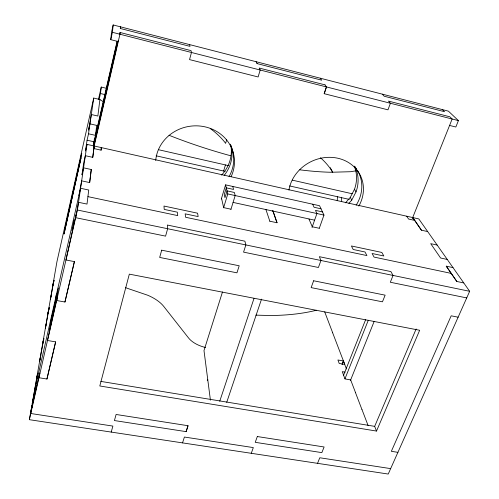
<?xml version="1.0" encoding="UTF-8"?>
<svg xmlns="http://www.w3.org/2000/svg" width="499" height="499" viewBox="0 0 499 499"><rect width="100%" height="100%" fill="white"/><g stroke="black" fill="none" stroke-linecap="round" stroke-linejoin="round"><path stroke-width="0.75" d="M93.818 147.511L119.947 34.231L120.028 32.466L191.03 50.617L191.473 52.489L189.539 59.599L258.114 76.965L260.197 70.022L259.199 68.045L325.017 84.874M189.558 44.592L190.019 46.376L120.303 28.474L120.415 26.809M119.947 34.231L120.066 32.479M120.34 28.487L120.452 26.821M101.11 150.174L101.328 147.604L101.11 150.174L93.849 148.546M118.257 41.554L110.747 39.652L112.412 32.31L113.179 24.95L448.42 111.158L458.419 120.608L455.837 127.02L449.587 125.442M110.747 39.652L111.564 32.067L113.179 24.95M93.856 147.467L94.205 146.001L92.764 157.353L85.323 155.7L83.782 162.493L81.973 174.825L83.564 167.832L81.661 180.856L89.658 182.578L91.267 169.517L83.564 167.832L87.013 144.386L418.798 218.924L469.659 291.31L388.234 474.05L29.341 419.678L37.712 373.558L36.371 379.446M92.764 157.353L94.168 145.995M99.894 99.526L97.86 116.036L91.329 114.514L88.554 130.102L89.97 123.852L96.706 125.399L95.477 135.366L88.523 133.788L93.725 98.066L99.894 99.526L103.742 101.977M99.083 99.607L100.467 93.525L101.266 87.063L106.555 88.329M89.658 182.578L91.273 169.517M93.519 145.633L94.005 141.772L87.069 140.207L88.523 133.788M94.186 140.325L94.367 138.878M29.341 419.678L77.407 210.023L81.661 180.856L78.904 195.596M74.17 219.922L71.956 230.894M87.069 140.207L85.479 150.979L87.013 144.386M56.418 300.329L58.414 288.01L51.278 319.198L49.139 332.109M76.191 214.027L65.955 259.979L74.401 261.619L64.957 302.02L56.655 300.504L57.348 296.281L47.499 340.48L55.632 341.884L46.95 379.028L38.953 377.731L39.758 373.034L31.605 408.612M35.117 388.353L80.576 188.279L88.735 190.019L87.001 204.079L78.536 202.307L75.655 217.683L165.581 236.133L167.639 228.723L167.346 225.037L244.903 241.185L245.87 244.934L243.568 252.132L318.418 267.489L320.944 260.497L319.36 256.686L390.892 271.581L393.056 275.436L390.318 282.247L466.715 297.922M56.655 300.504L57.348 296.281M55.695 298.321L56.356 294.341M38.953 377.731L39.758 373.034M93.725 98.066L56.942 261.701L32.254 403.554L33.639 397.497M52.775 285.528L53.942 280.363L50.511 298.957M52.85 285.54L54.017 280.382M50.43 298.945L51.622 293.674M47.948 313.154L49.17 307.771L45.397 328.236M48.029 313.172L49.245 307.783M45.315 328.223L46.563 322.722M42.521 344.235L43.8 338.609L39.633 361.288M42.602 344.248L43.881 338.621M98.515 99.182L101.266 87.063M39.546 361.27L40.856 355.519M36.458 379.458L37.799 373.57M30.763 411.5L32.167 405.388L30.757 413.509L112.88 426.084L111.221 432.084M93.725 142.995L117.103 41.236M93.282 146.02L117.34 41.367M93.5 147.71L118.107 40.806M46.943 379.028L55.632 341.884M64.951 302.02L74.401 261.619M226.708 139.645L225.61 143.381L224.675 142.053A77.9 71.351 -3 0 0 210.241 128.542M223.621 171.032L225.436 164.932M221.325 198.982L225.567 184.855L319.56 205.738L323.97 215.081L319.304 228.236M223.583 207.821L227.787 193.936L225.567 184.855M230.931 209.405L235.179 195.558L234.368 192.477L227.033 190.861L224.974 197.685L224.251 194.616L226.297 187.836L233.569 189.445L232.784 186.458M222.492 291.934L203.991 350.566L210.422 400.154M186.133 431.641L188.029 425.716L116.105 414.476L114.414 420.551L186.133 431.641L188.029 425.716M182.534 442.887L184.405 437.037L253.324 447.591L251.265 453.298M207.26 380.675L207.74 379.334M219.741 401.215L253.991 298.458M412.293 218.562L452.156 119.012L449.799 116.778L388.478 101.097L390.418 103.256L387.96 109.836L324.175 93.687L326.433 86.926L324.986 84.867M324.213 93.7L326.471 86.938M226.702 402.362L261.532 299.138M312.043 227.457L316.927 213.535L315.487 210.378L322.479 211.919M343.618 375.142L365.686 319.516M344.965 378.81L368.287 320.258M350.41 380.544L374.169 321.4M317.539 463.34L319.778 457.764L390.655 468.617M376.514 431.067L419.659 330.276L129.328 274.138L99.8 385.976L376.514 431.067L374.668 426.358L416.141 328.972M345.489 202.837L350.261 197.423L354.49 189.258A37.107 33.265 -26.6 0 0 354.24 166.13M348.87 203.349L351.758 200.08L356.024 191.866A37.369 33.445 -26.6 0 0 354.876 166.616M355.831 170.851L350.498 171.718L331.03 172.261A161.863 43.831 16.6 0 1 299.768 169.816M255.837 315.137L270.601 315.53A184.717 74.613 15.8 0 0 316.378 310.253M397.909 452.344L391.353 451.308L451.183 315.811L458.126 317.196M100.86 381.404L374.668 426.358M345.09 372.16L342.27 371.661L344.971 378.916L350.672 379.914L355.45 392.432M77.407 210.023L469.659 291.31M453.005 267.607L446.225 266.16L456.816 281.473L463.771 282.927M87.924 196.637L177.706 215.605L177.338 212.181L164.227 209.399L163.978 206.043L197.604 213.204L198.14 216.591L185.166 213.84L185.597 217.271L366.915 255.575L365.025 251.995L353.18 249.481L351.415 245.97L381.829 252.444L383.825 255.981L372.098 253.492L374.038 257.079L451.239 273.39M269.784 221.194L277.057 222.76L272.859 210.709M447.235 259.443L440.611 258.02L430.706 243.655L437.136 245.065M230.987 209.212L223.646 207.621L221.531 198.284M319.291 228.28L312.287 226.771L308.975 219.08M233.077 202.407L314.601 220.171M227.787 193.936L323.97 215.081M427.662 231.58L421.418 230.195L412.76 217.57L421.449 230.207M321.007 208.807L314.071 207.266L312.673 204.21M414.725 220.421L408.6 219.049L406.673 216.204M156.162 155.807L225.136 171.375M289.632 185.934L349.344 199.413M158.557 149.719L228.442 165.612M292.37 180.158L352.219 193.768M100.467 93.525L104.996 94.604M112.412 32.31L458.419 120.608M256.997 63.566L321.718 80.183L320.302 78.212M442.301 109.587L444.547 111.714L384.149 96.213L382.34 94.168M446.306 266.179L456.816 281.473M354.49 189.258L356.024 191.866M350.261 197.423L351.758 200.08M256.081 61.701L257.035 63.579M324.699 311.881L332.677 332.777M361.987 409.56L368.094 425.547M332.64 332.771L344.759 364.432L339.208 363.434L337.923 359.985L343.443 360.983L342.083 364.438L343.406 360.97L346.462 368.979M355.407 392.426L361.943 409.548M272.828 210.703L277.02 222.754M265.867 209.387L269.822 221.2M337.386 196.369A73.833 66.573 -18.6 0 1 337.218 200.735M330.282 167.676A73.833 66.573 -18.6 0 1 332.509 172.305M341.372 197.248A75.443 67.683 -18.5 0 1 341.709 201.665M320.47 157.734A75.443 67.683 -18.5 0 1 332.721 172.199M125.517 287.624A184.717 74.613 15.8 0 0 127.732 288.453L147.66 295.221A33.452 17.003 14.2 0 1 163.728 306.398L188.416 337.798A19.86 10.311 17.5 0 0 205.557 347.479M231.386 146.793A38.535 35.965 -8.2 0 1 224.151 175.455M230.869 145.34A38.255 35.753 -8.1 0 1 221.575 175.112M288.927 190.113A38.267 34.057 -26.3 0 1 338.016 158.277A38.267 34.057 -26.3 0 1 358.843 206.112M155.713 160.516A39.496 36.689 -8.5 0 1 204.652 126.758A39.496 36.689 -8.5 0 1 231.106 176.69M357.502 170.583A37.993 33.876 -26.3 0 1 356.136 205.22M354.44 166.335A37.993 33.876 -26.3 0 1 356.71 169.323M232.553 150.405A39.203 36.471 -8.4 0 1 229.035 176.683M230.207 144.186A39.203 36.471 -8.4 0 1 232.353 149.7M230.582 155.738A161.863 43.831 16.6 0 1 169.024 135.26M81.019 157.896L64.053 233.912L81.019 157.896M81.73 153.393L64.957 228.573L81.73 153.393M34.836 391.908L34.026 396.586L36.246 385.764L34.026 396.586L36.227 385.771L34.836 391.902M161.688 250.18L159.674 257.428L236.944 272.828L239.202 265.78L161.688 250.18M257.322 436.544L255.232 442.326L321.849 452.624L324.113 446.979L257.322 436.544M313.622 280.762L311.145 287.611L382.452 301.826L385.134 295.159L313.622 280.762"/></g></svg>
